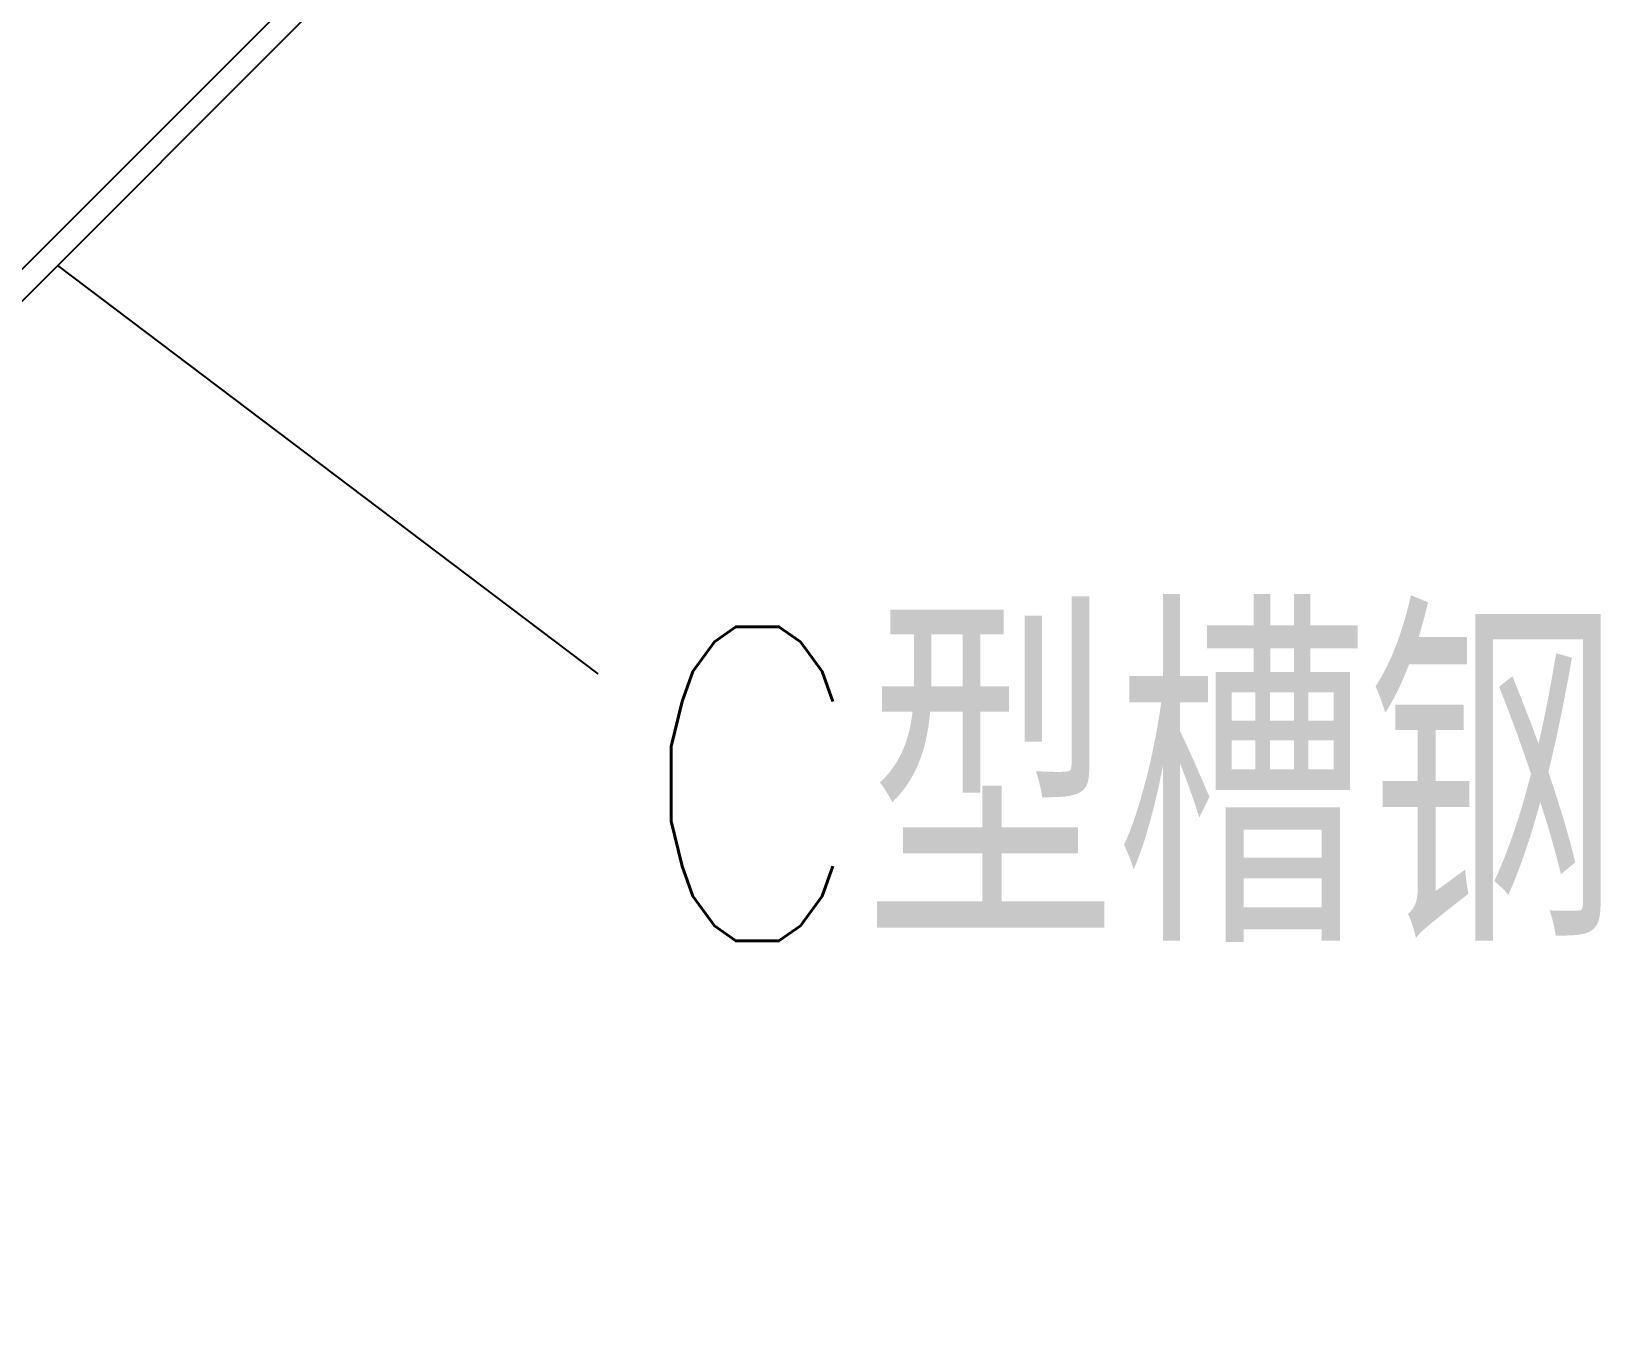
# Model space of a CAD drawing. Extents: x 27938 to 1507990, y 110129 to 923079.
# Drawn here: x 486542 to 488541, y 366265 to 367902 of the extents above; entities that cross this region are included whole.
import ezdxf

# ---------------------------------------------------------------- set-up
doc = ezdxf.new("R2010")
doc.units = 0
doc.header["$LTSCALE"] = 1000
doc.header["$MEASUREMENT"] = 0
doc.layers.add('W_DIM', color=4, linetype='Continuous')
doc.styles.get("Standard").update_dxf_attribs({"font": 'gbenor.shx', "bigfont": 'gbcbig.shx'})
doc.styles.add('wwp100', font='txt.shx', dxfattribs={"width": 0.7, "height": 400, "bigfont": 'hztxt.shx'})
doc.dimstyles.get("Standard").update_dxf_attribs({"dimtxt": 0.18, "dimasz": 0.18, "dimexe": 0.18, "dimexo": 0.0625, "dimgap": 0.09, "dimtad": 0, "dimtih": 1, "dimtoh": 1, "dimdec": 4, "dimzin": 0, "dimdsep": 46, "dimtxsty": 'Standard', "dimcen": 0.09, "dimadec": 0, "dimazin": 0, "dimtfac": 1, "dimtdec": 4, "dimtofl": 0, "dimtmove": 0, "dimatfit": 3, "dimfxl": 1, "dimtolj": 1, "dimtzin": 0, "dimarcsym": 0})

msp = doc.modelspace()

# ---------------------------------------------------------------- linework, layer by layer
for p, q in [((485217, 366285.6), (487794.2, 368862.9)), ((485237.2, 366265.4), (487814.5, 368842.6))]:
    msp.add_line(p, q)

# ---------------------------------------------------------------- texts
at = {"layer": 'W_DIM', "color": 7, "style": 'wwp100', "width": 0.8}
msp.add_text('C型槽钢', height=400, dxfattribs=at).set_placement((487316.2, 366743.7))

# ---------------------------------------------------------------- leaders
msp.add_leader([(486575.6, 367603.7), (487263.7, 367083.8)], dimstyle='Standard', override={"dimgap": 20})

doc.saveas('drawing.dxf')
